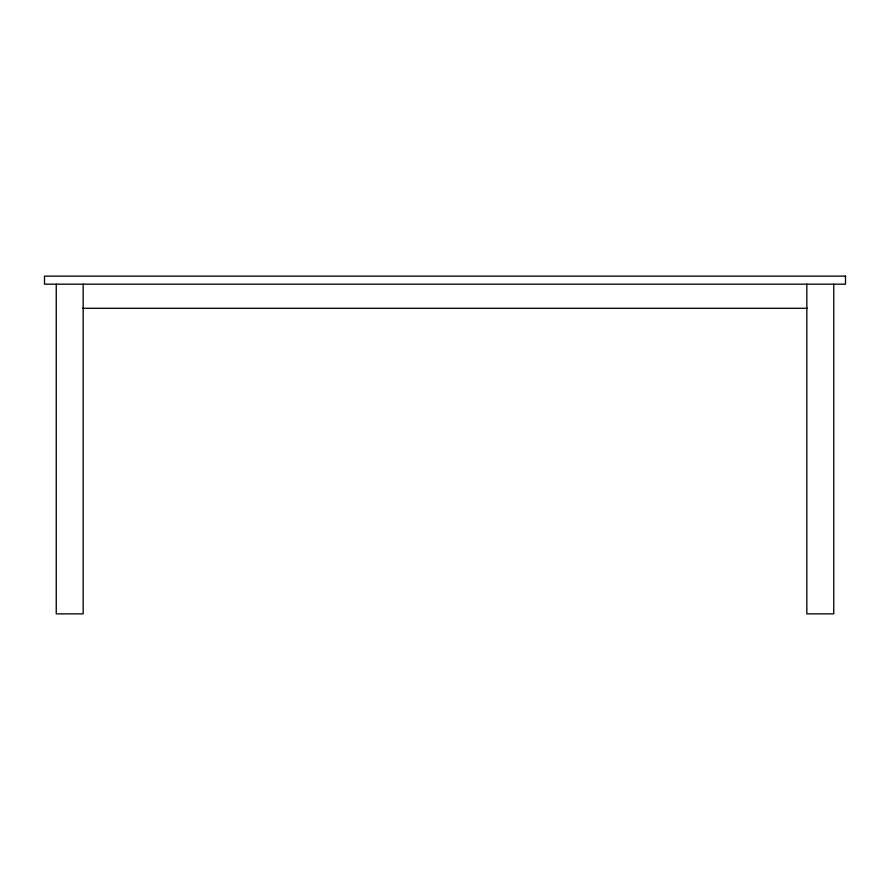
<?xml version="1.0" encoding="UTF-8"?>
<svg xmlns="http://www.w3.org/2000/svg" width="890" height="890" viewBox="0 0 890 890"><rect width="100%" height="100%" fill="white"/><g stroke="black" fill="none" stroke-linecap="round" stroke-linejoin="round"><path stroke-width="1.33" d="M82.67 308.296L807.33 308.296M833.752 284.177L833.752 613.866L806.83 613.866L806.83 284.177M83.171 284.177L83.171 613.866L56.248 613.866L56.248 284.177M845.5 276.134L44.5 276.134L44.5 284.177L845.5 284.177L845.5 276.134"/></g></svg>
